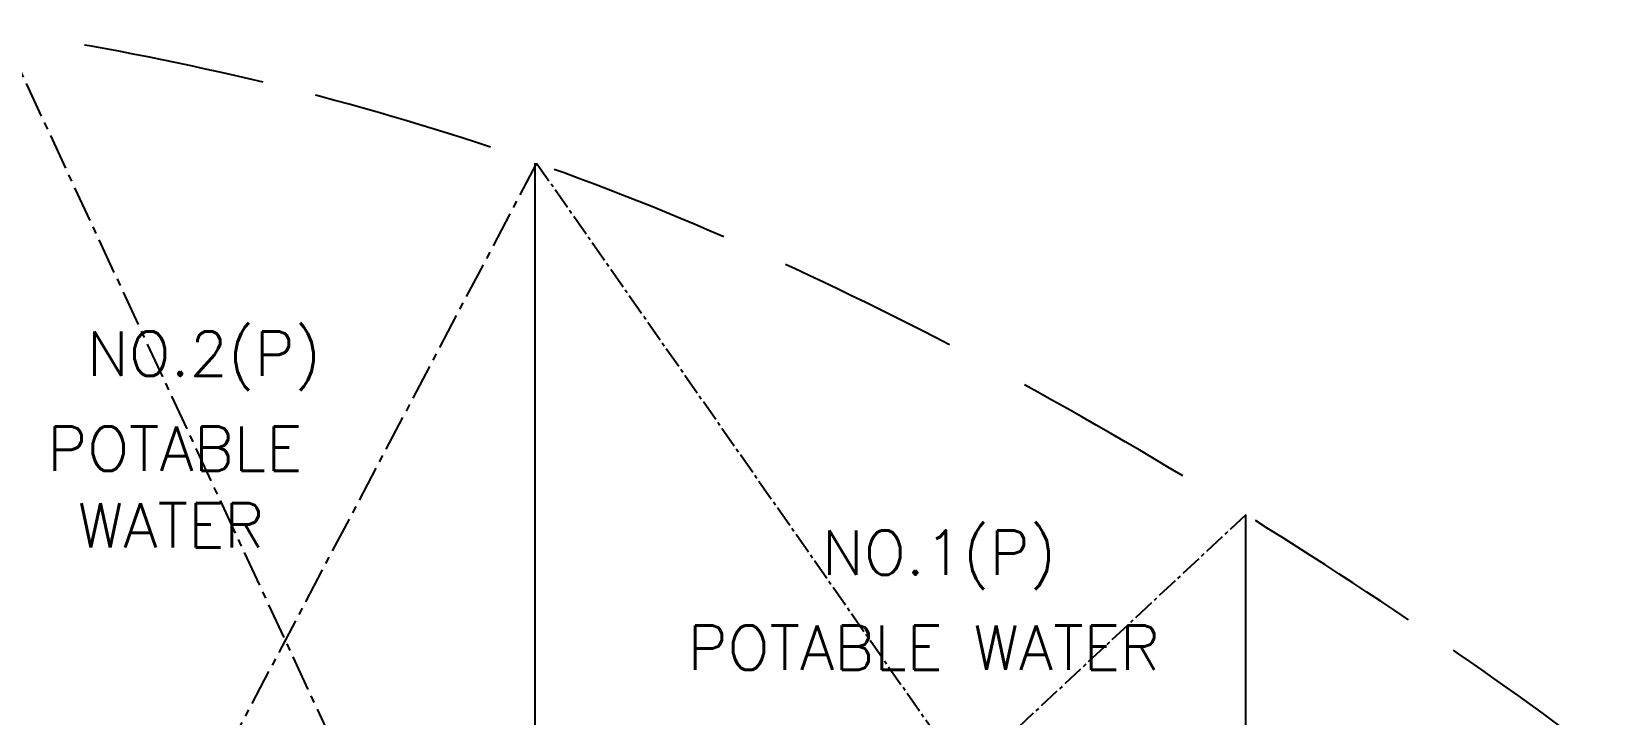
# Model space of a CAD drawing. Header units: millimetres. Extents: x 1638 to 3309, y -435 to 1865.
# Drawn here: x 2369.8 to 2424.4, y -358 to -334.2 of the extents above; entities that cross this region are included whole.
import ezdxf

# ---------------------------------------------------------------- set-up
doc = ezdxf.new("R2010")
doc.units = ezdxf.units.MM
for name, pattern in [('CENTER', [2, 1.25, -0.25, 0.25, -0.25]), ('CENTER2', [1.125, 0.75, -0.125, 0.125, -0.125]), ('HIDDEN', [9.525, 6.35, -3.175])]:
    doc.linetypes.add(name, pattern=pattern)
doc.layers.add('ballast', color=1, linetype='HIDDEN', lineweight=25)
doc.layers.add('Ref-1', color=6, linetype='CENTER')
doc.styles.add('ROMANS', font='ROMANS.SHX')

# ---------------------------------------------------------------- blocks, each defined once
blk = doc.blocks.new('EXISTING BALLAST SYSTEM')
at = {"color": 8, "linetype": 'Continuous'}
for p, q in [((2387.307, -359.81), (2387.307, -338.734)), ((2412.033, -397.118), (2412.033, -350.97))]:
    blk.add_line(p, q, dxfattribs=at)
at = {"color": 8, "linetype": 'CENTER2'}
for p, q in [((2387.362, -338.734), (2405.949, -365.336)), ((2412.033, -350.97), (2398.409, -363.684))]:
    blk.add_line(p, q, dxfattribs=at)
at = {"color": 8}
for centre, radius, start, end in [((2352.436, -442.197), 109.271, 76.55099, 80.8621), ((2355.953, -427.48), 94.14, 71.54599, 76.54941), ((2355.132, -429.933), 96.727, 66.39078, 71.54516), ((2342.849, -458.02), 127.382, 62.47297, 66.38773), ((2334.326, -474.425), 145.869, 58.82492, 62.48237), ((2304.601, -523.469), 203.218, 56.18684, 58.81248), ((2336.551, -475.821), 145.849, 52.96246, 56.19877)]:
    blk.add_arc(centre, radius, start, end, dxfattribs=at)
at = {"layer": 'Ref-1', "color": 8}
for p, q in [((2368.763, -334.152), (2380.769, -359.98)), ((2387.362, -338.734), (2376.573, -359.217))]:
    blk.add_line(p, q, dxfattribs=at)
at = {"color": 8, "linetype": 'Continuous', "style": 'ROMANS'}
for s, height, p in [('NO.2(P)', 1.5454, (2371.72, -346.137)), ('POTABLE ', 1.5454, (2370.338, -349.443)), (' WATER', 1.5454, (2370.338, -352.113)), ('NO.1(P)', 1.5454, (2397.286, -353.058)), ('POTABLE WATER', 1.54536, (2392.613, -356.364))]:
    blk.add_text(s, height=height, dxfattribs=at).set_placement(p)

msp = doc.modelspace()

# ---------------------------------------------------------------- block references
at = {"layer": 'ballast'}
msp.add_blockref('EXISTING BALLAST SYSTEM', (0, 0), dxfattribs=at)

doc.saveas('drawing.dxf')
